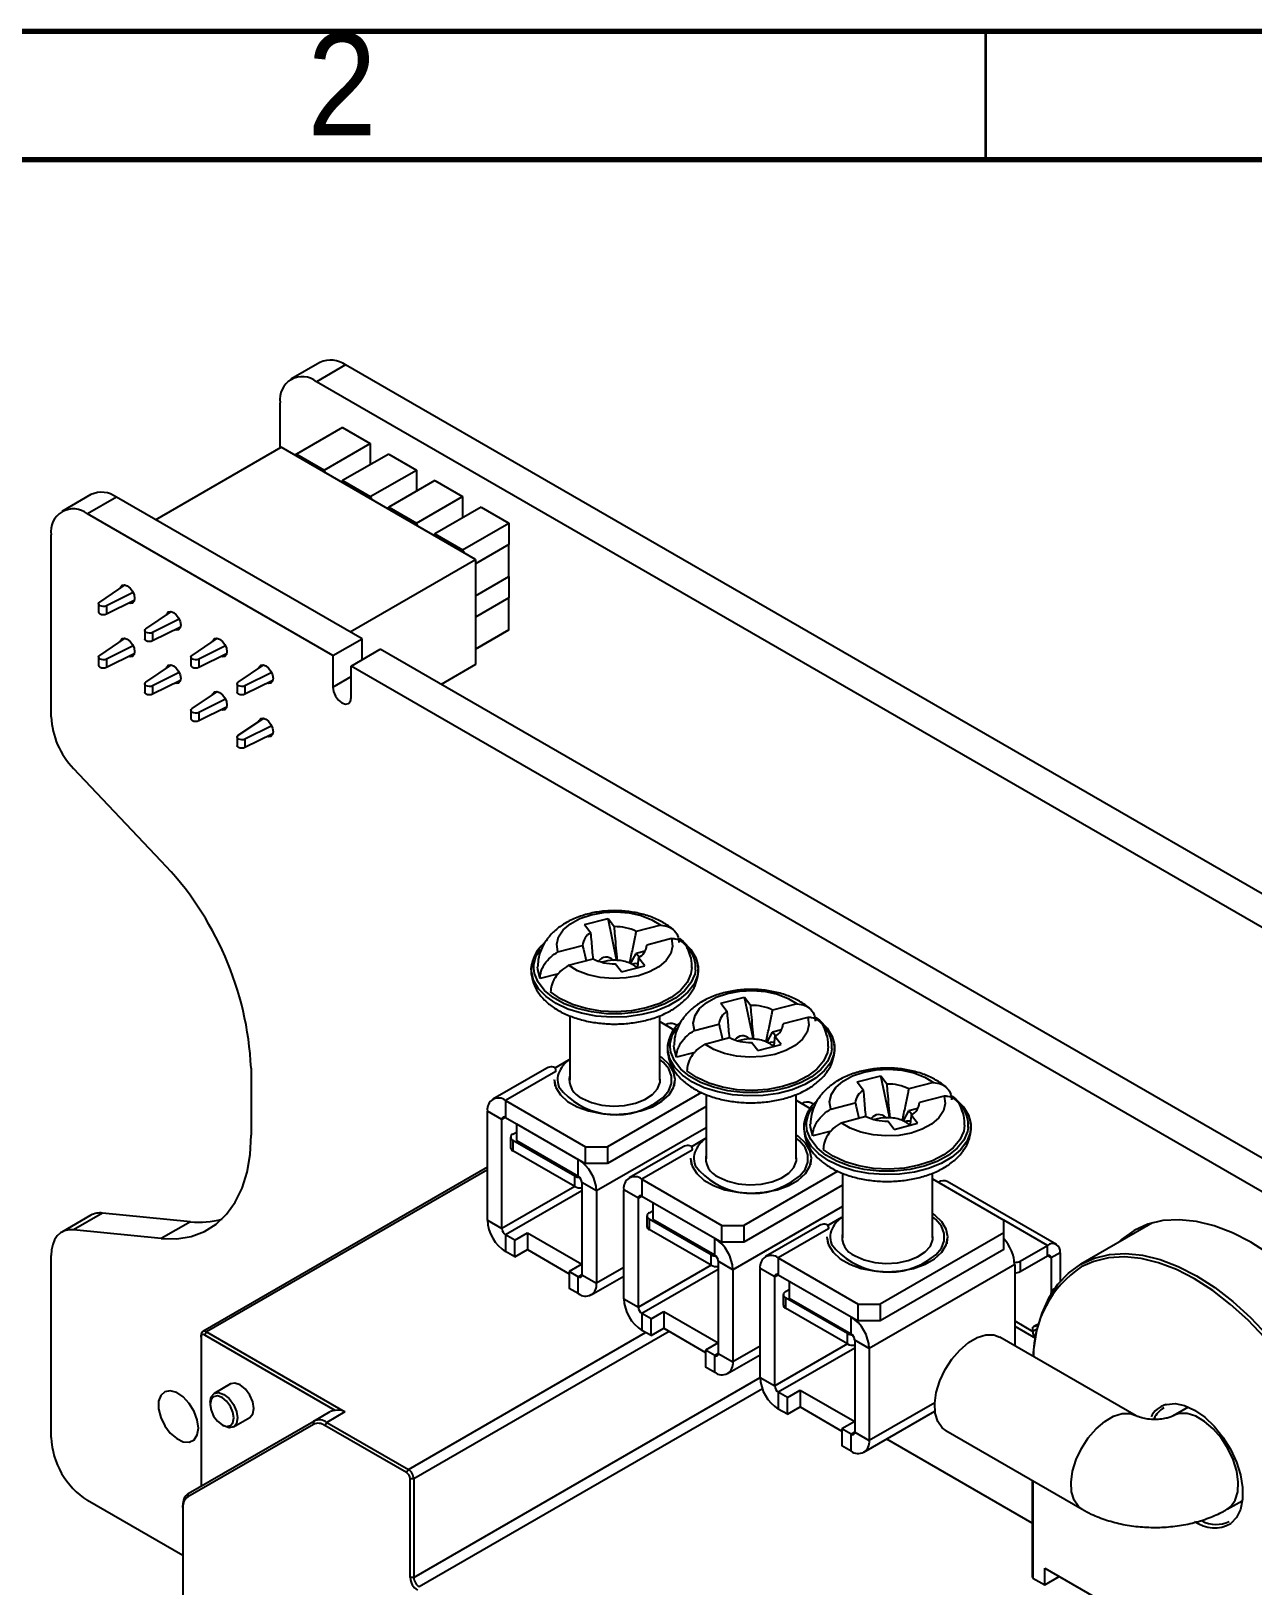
# Model space of a CAD drawing. Header units: millimetres. Extents: x 15 to 415, y 5 to 292.
# Drawn here: x 327.9 to 375.4, y 231.5 to 292 of the extents above; entities that cross this region are included whole.
import ezdxf

# ---------------------------------------------------------------- set-up
doc = ezdxf.new("R2010")
doc.units = ezdxf.units.MM
doc.linetypes.add('SLD-Solid', pattern=[0])
doc.styles.add('SLDTEXTSTYLE2', font='GOTHIC.TTF', dxfattribs={"width": 0.913})

msp = doc.modelspace()

# ---------------------------------------------------------------- linework, layer by layer
at = {"color": 7, "linetype": 'SLD-Solid', "lineweight": 70}
for p, q in [((15, 292), (415, 292)), ((20, 287), (410, 287))]:
    msp.add_line(p, q, dxfattribs=at)
at = {"color": 7, "linetype": 'SLD-Solid', "lineweight": 35}
msp.add_line((365, 287), (365, 292), dxfattribs=at)
at = {"color": 7, "linetype": 'SLD-Solid', "lineweight": 25}
for p, q in [((339.101, 279.113), (337.97, 278.459)), ((340.101, 279.013), (338.97, 278.36)), ((400.912, 243.908), (340.101, 279.013)), ((399.781, 243.255), (338.97, 278.36)), ((337.556, 275.788), (337.556, 277.544)), ((339.98, 276.585), (338.184, 275.548)), ((339.98, 276.585), (341.057, 275.963)), ((332.712, 272.992), (337.591, 275.809)), ((345.157, 271.441), (337.591, 275.809)), ((339.261, 274.926), (341.057, 275.963)), ((341.057, 275.963), (341.057, 275.134)), ((338.184, 275.548), (338.113, 275.508)), ((338.184, 275.548), (339.261, 274.926)), ((341.776, 275.548), (339.98, 274.512)), ((341.776, 275.548), (342.853, 274.926)), ((339.332, 274.804), (339.261, 274.926)), ((341.057, 273.89), (342.853, 274.926)), ((342.853, 274.926), (342.853, 274.097)), ((339.98, 274.512), (339.909, 274.471)), ((339.98, 274.512), (341.057, 273.89)), ((343.572, 274.512), (341.776, 273.475)), ((343.572, 274.512), (344.649, 273.89)), ((330.192, 273.969), (329.06, 273.316)), ((331.192, 273.87), (330.06, 273.217)), ((340.738, 268.359), (331.192, 273.87)), ((341.128, 273.767), (341.057, 273.89)), ((341.776, 273.475), (341.705, 273.434)), ((341.776, 273.475), (342.853, 272.853)), ((342.853, 272.853), (344.649, 273.89)), ((345.368, 273.475), (343.572, 272.438)), ((344.649, 273.89), (344.649, 273.06)), ((345.368, 273.475), (346.445, 272.853)), ((339.606, 267.706), (330.06, 273.217)), ((342.924, 272.73), (342.853, 272.853)), ((344.649, 271.816), (346.445, 272.853)), ((346.445, 272.853), (346.445, 272.023)), ((328.646, 265.326), (328.646, 272.4)), ((343.572, 272.438), (343.501, 272.397)), ((343.572, 272.438), (344.649, 271.816)), ((344.72, 271.693), (344.649, 271.816)), ((346.445, 272.023), (345.157, 271.279)), ((346.445, 270.779), (346.445, 272.023)), ((340.278, 268.625), (345.157, 271.441)), ((345.157, 271.441), (345.157, 267.358)), ((330.539, 269.79), (331.528, 270.453)), ((345.157, 270.035), (346.445, 270.779)), ((345.157, 270.035), (346.445, 270.779)), ((346.445, 270.779), (346.445, 270.779)), ((346.445, 270.779), (346.445, 269.949)), ((331.837, 270.155), (330.799, 269.639)), ((331.882, 269.851), (330.799, 269.313)), ((346.445, 269.949), (345.157, 269.205)), ((346.445, 268.705), (346.445, 269.949)), ((330.494, 269.72), (330.494, 269.394)), ((330.799, 269.639), (330.799, 269.313)), ((332.335, 268.753), (333.324, 269.417)), ((332.29, 268.683), (332.29, 268.357)), ((333.633, 269.118), (332.595, 268.603)), ((333.678, 268.814), (332.595, 268.276)), ((332.595, 268.603), (332.595, 268.276)), ((345.157, 267.961), (346.445, 268.705)), ((346.445, 268.705), (345.157, 267.961)), ((346.445, 268.705), (346.445, 268.705)), ((330.539, 267.716), (331.528, 268.379)), ((331.837, 268.081), (330.799, 267.565)), ((334.131, 267.716), (335.12, 268.38)), ((335.429, 268.081), (334.391, 267.566)), ((339.606, 267.706), (340.738, 268.359)), ((340.313, 267.298), (341.445, 267.951)), ((340.738, 267.543), (340.738, 268.359)), ((381.75, 244.684), (341.445, 267.951)), ((330.494, 267.646), (330.494, 267.32)), ((331.882, 267.777), (330.799, 267.239)), ((330.799, 267.565), (330.799, 267.239)), ((332.335, 266.679), (333.324, 267.343)), ((334.086, 267.646), (334.086, 267.32)), ((335.474, 267.777), (334.391, 267.239)), ((334.391, 267.566), (334.391, 267.239)), ((335.927, 266.679), (336.917, 267.343)), ((339.606, 267.706), (339.606, 266.481)), ((345.157, 267.358), (343.814, 266.583)), ((333.633, 267.044), (332.595, 266.529)), ((333.678, 266.74), (332.595, 266.202)), ((337.225, 267.045), (336.187, 266.529)), ((337.27, 266.74), (336.187, 266.202)), ((340.313, 266.073), (340.313, 267.298)), ((380.618, 244.03), (340.313, 267.298)), ((332.29, 266.609), (332.29, 266.283)), ((332.595, 266.529), (332.595, 266.202)), ((334.131, 265.642), (335.12, 266.306)), ((335.882, 266.61), (335.882, 266.283)), ((336.187, 266.529), (336.187, 266.202)), ((334.086, 265.572), (334.086, 265.246)), ((335.429, 266.007), (334.391, 265.492)), ((335.474, 265.703), (334.391, 265.165)), ((334.391, 265.492), (334.391, 265.165)), ((335.927, 264.605), (336.917, 265.269)), ((337.225, 264.971), (336.187, 264.455)), ((335.882, 264.536), (335.882, 264.209)), ((337.27, 264.666), (336.187, 264.128)), ((336.187, 264.455), (336.187, 264.128)), ((332.932, 259.71), (329.519, 263.313)), ((349.393, 257.243), (350.306, 257.48)), ((349.393, 257.243), (349.641, 256.925)), ((350.306, 257.48), (350.553, 257.161)), ((350.642, 255.885), (350.306, 257.48)), ((352.363, 257.222), (351.407, 256.974)), ((352.772, 256.695), (351.816, 256.448)), ((348.36, 256.184), (349.317, 256.432)), ((348.77, 255.658), (349.726, 255.906)), ((350.523, 255.854), (350.642, 255.885)), ((350.668, 255.852), (350.642, 255.885)), ((351.208, 255.761), (351.405, 256.116)), ((351.749, 256.205), (351.405, 256.116)), ((351.518, 255.972), (351.405, 256.116)), ((351.74, 255.637), (351.492, 255.955)), ((351.79, 256.318), (351.816, 256.448)), ((348.381, 255.332), (347.663, 255.146)), ((350.827, 255.4), (350.58, 255.718)), ((350.827, 255.4), (351.74, 255.637)), ((351.151, 255.746), (351.208, 255.761)), ((351.208, 255.761), (351.262, 255.692)), ((354.697, 254.182), (355.609, 254.418)), ((354.697, 254.182), (354.944, 253.863)), ((355.609, 254.418), (355.856, 254.1)), ((355.946, 252.823), (355.609, 254.418)), ((357.666, 254.16), (356.71, 253.913)), ((348.816, 253.7), (348.816, 251.185)), ((352.316, 251.185), (352.316, 253.692)), ((352.316, 253.469), (352.862, 253.154)), ((358.076, 253.634), (357.12, 253.386)), ((352.992, 253.316), (352.896, 253.371)), ((353.664, 253.123), (354.62, 253.371)), ((354.073, 252.596), (355.03, 252.844)), ((355.826, 252.792), (355.946, 252.823)), ((355.971, 252.79), (355.946, 252.823)), ((356.512, 252.699), (356.708, 253.055)), ((357.052, 253.144), (356.708, 253.055)), ((356.821, 252.91), (356.708, 253.055)), ((357.043, 252.575), (356.795, 252.893)), ((357.093, 253.256), (357.12, 253.386)), ((353.684, 252.271), (352.966, 252.085)), ((356.131, 252.339), (355.883, 252.657)), ((356.131, 252.339), (357.043, 252.575)), ((356.454, 252.684), (356.512, 252.699)), ((356.512, 252.699), (356.565, 252.63)), ((336.424, 251.659), (336.424, 249.049)), ((347.927, 251.662), (345.824, 250.447)), ((348.775, 251.968), (348.244, 251.661)), ((348.279, 251.526), (346.324, 250.398)), ((348.241, 251.124), (348.241, 251.017)), ((352.891, 251.017), (352.891, 251.124)), ((360, 251.12), (360.912, 251.357)), ((360, 251.12), (360.248, 250.802)), ((360.912, 251.357), (361.16, 251.038)), ((361.249, 249.762), (360.912, 251.357)), ((362.969, 251.099), (362.013, 250.851)), ((353.937, 250.71), (350.284, 248.602)), ((354.12, 250.638), (354.12, 248.124)), ((357.62, 248.124), (357.62, 250.63)), ((357.62, 250.408), (358.165, 250.093)), ((363.379, 250.572), (362.423, 250.324)), ((346.182, 249.663), (345.617, 249.989)), ((345.617, 245.743), (345.617, 249.989)), ((346.324, 250.398), (349.435, 248.602)), ((346.324, 250.398), (346.324, 249.744)), ((354.12, 250.163), (350.284, 247.948)), ((358.295, 250.255), (358.2, 250.31)), ((358.967, 250.061), (359.923, 250.309)), ((361.815, 249.638), (362.012, 249.993)), ((362.355, 250.082), (362.012, 249.993)), ((362.124, 249.849), (362.012, 249.993)), ((362.346, 249.513), (362.099, 249.832)), ((362.396, 250.195), (362.423, 250.324)), ((346.182, 245.417), (346.182, 249.663)), ((346.324, 249.744), (349.435, 247.948)), ((346.748, 249.499), (346.748, 249.491)), ((346.748, 249.491), (349.152, 248.103)), ((346.748, 249.491), (346.748, 248.838)), ((358.987, 249.209), (358.27, 249.023)), ((359.377, 249.535), (360.333, 249.783)), ((361.13, 249.731), (361.249, 249.762)), ((361.434, 249.277), (361.186, 249.595)), ((361.275, 249.728), (361.249, 249.762)), ((361.434, 249.277), (362.346, 249.513)), ((361.757, 249.623), (361.815, 249.638)), ((361.815, 249.638), (361.869, 249.569)), ((346.519, 248.969), (346.519, 248.56)), ((346.607, 249.091), (346.748, 249.173)), ((349.011, 247.458), (346.607, 248.846)), ((346.607, 248.846), (346.607, 248.438)), ((346.748, 248.838), (349.152, 247.45)), ((349.435, 248.602), (350.284, 248.602)), ((349.435, 247.948), (349.435, 248.602)), ((350.284, 248.602), (350.284, 247.948)), ((353.231, 248.6), (351.127, 247.386)), ((354.078, 248.906), (353.548, 248.6)), ((349.011, 247.05), (346.607, 248.438)), ((349.152, 247.45), (349.152, 248.103)), ((353.582, 248.465), (351.627, 247.336)), ((353.545, 248.063), (353.545, 247.955)), ((358.195, 247.955), (358.195, 248.063)), ((345.617, 247.803), (334.542, 241.41)), ((349.011, 247.05), (349.011, 247.458)), ((350.284, 247.948), (349.435, 247.948)), ((359.24, 247.649), (355.587, 245.54)), ((359.423, 247.577), (359.423, 245.062)), ((362.923, 245.062), (362.923, 247.569)), ((349.859, 246.879), (349.294, 247.205)), ((349.294, 247.205), (349.294, 243.621)), ((349.859, 246.879), (349.859, 243.294)), ((351.486, 246.601), (350.92, 246.928)), ((350.92, 242.682), (350.92, 246.928)), ((351.627, 247.336), (354.738, 245.54)), ((351.627, 247.336), (351.627, 246.683)), ((359.423, 247.101), (355.587, 244.887)), ((362.923, 247.346), (365.699, 245.744)), ((367.746, 244.799), (363.503, 247.248)), ((351.486, 242.355), (351.486, 246.601)), ((351.627, 246.683), (354.738, 244.887)), ((352.051, 246.438), (352.051, 246.43)), ((352.051, 246.43), (354.456, 245.042)), ((352.051, 246.43), (352.051, 245.777)), ((330.192, 245.932), (329.06, 245.279)), ((330.651, 246.021), (329.519, 245.368)), ((334.064, 245.683), (330.651, 246.021)), ((334.064, 245.683), (332.932, 245.03)), ((345.617, 245.743), (346.182, 245.417)), ((351.822, 245.907), (351.822, 245.499)), ((351.91, 246.03), (352.051, 246.111)), ((354.314, 244.397), (351.91, 245.785)), ((351.91, 245.785), (351.91, 245.376)), ((352.051, 245.777), (354.456, 244.389)), ((359.382, 245.845), (358.851, 245.538)), ((365.699, 245.254), (365.699, 245.744)), ((371.488, 245.64), (368.694, 244.027)), ((371.367, 245.603), (371.274, 245.516)), ((332.932, 245.03), (329.519, 245.368)), ((346.677, 244.968), (346.324, 245.172)), ((346.324, 245.172), (346.324, 244.519)), ((346.677, 244.968), (347.172, 245.253)), ((346.677, 244.314), (346.677, 244.968)), ((347.172, 245.253), (349.294, 244.029)), ((347.172, 245.253), (347.172, 244.6)), ((354.314, 243.988), (351.91, 245.376)), ((354.456, 244.389), (354.456, 245.042)), ((354.738, 244.887), (354.738, 245.54)), ((354.738, 245.54), (355.587, 245.54)), ((355.587, 245.54), (355.587, 244.887)), ((358.534, 245.538), (356.43, 244.324)), ((358.885, 245.403), (356.93, 244.275)), ((358.848, 245.001), (358.848, 244.894)), ((365.699, 245.254), (360.89, 242.478)), ((363.498, 244.894), (363.498, 245.001)), ((365.699, 244.601), (365.699, 245.254)), ((328.646, 237.289), (328.646, 244.363)), ((346.677, 244.314), (346.324, 244.519)), ((346.677, 244.314), (347.172, 244.6)), ((347.172, 244.6), (348.799, 243.661)), ((354.314, 243.988), (354.314, 244.397)), ((355.587, 244.887), (354.738, 244.887)), ((365.699, 244.601), (360.89, 241.825)), ((366.335, 244.152), (367.396, 244.764)), ((366.335, 243.744), (367.396, 244.356)), ((367.396, 244.356), (367.396, 244.764)), ((367.891, 244.478), (367.537, 244.274)), ((367.891, 244.478), (367.891, 243.356)), ((349.294, 244.029), (348.799, 243.743)), ((355.163, 243.817), (354.597, 244.144)), ((354.597, 244.144), (354.597, 240.559)), ((355.163, 243.817), (355.163, 240.232)), ((356.789, 243.54), (356.223, 243.866)), ((356.223, 239.62), (356.223, 243.866)), ((356.93, 244.275), (360.042, 242.478)), ((356.93, 244.275), (356.93, 243.621)), ((366.123, 244.021), (360.466, 240.756)), ((366.123, 244.021), (366.123, 240.861)), ((366.335, 244.152), (366.335, 243.744)), ((367.537, 244.274), (367.537, 242.997)), ((349.152, 243.539), (348.799, 243.743)), ((348.799, 243.743), (348.799, 243.09)), ((349.152, 242.886), (349.152, 243.539)), ((349.294, 243.621), (349.859, 243.294)), ((349.652, 242.836), (350.92, 243.568)), ((356.789, 239.294), (356.789, 243.54)), ((356.93, 243.621), (360.042, 241.825)), ((357.355, 243.376), (357.355, 243.368)), ((357.355, 243.368), (357.355, 242.715)), ((357.355, 243.368), (359.759, 241.98)), ((349.152, 242.886), (348.799, 243.09)), ((350.92, 242.682), (351.486, 242.355)), ((357.125, 242.846), (357.125, 242.437)), ((357.213, 242.968), (357.355, 243.05)), ((359.617, 241.335), (357.213, 242.723)), ((357.213, 242.723), (357.213, 242.315)), ((357.355, 242.715), (359.759, 241.327)), ((367.537, 242.997), (367.534, 242.859)), ((351.981, 241.906), (351.627, 242.11)), ((351.627, 242.11), (351.627, 241.457)), ((351.981, 241.906), (352.476, 242.192)), ((352.476, 242.192), (354.597, 240.967)), ((352.476, 242.192), (352.476, 241.539)), ((359.617, 240.927), (357.213, 242.315)), ((359.759, 241.327), (359.759, 241.98)), ((360.042, 241.825), (360.042, 242.478)), ((360.042, 242.478), (360.89, 242.478)), ((360.89, 242.478), (360.89, 241.825)), ((334.621, 241.273), (334.692, 241.395)), ((334.692, 241.395), (340.076, 238.287)), ((351.981, 241.253), (351.627, 241.457)), ((351.981, 241.253), (351.981, 241.906)), ((351.981, 241.253), (352.476, 241.539)), ((352.476, 241.539), (354.102, 240.6)), ((359.617, 240.927), (359.617, 241.335)), ((360.89, 241.825), (360.042, 241.825)), ((366.123, 241.621), (366.931, 241.155)), ((366.83, 241.416), (366.83, 241.58)), ((366.916, 241.624), (367.052, 241.702)), ((334.48, 241.191), (334.48, 241.273)), ((334.48, 241.191), (334.48, 235.394)), ((339.697, 238.343), (334.621, 241.273)), ((354.597, 240.967), (354.102, 240.681)), ((360.466, 240.756), (359.9, 241.082)), ((359.9, 241.082), (359.9, 237.498)), ((360.466, 240.756), (360.466, 237.171)), ((370.85, 238.132), (365.546, 241.194)), ((354.456, 240.477), (354.102, 240.681)), ((354.102, 240.681), (354.102, 240.028)), ((354.456, 239.824), (354.456, 240.477)), ((354.597, 240.559), (355.163, 240.232)), ((354.955, 239.775), (356.223, 240.507)), ((354.456, 239.824), (354.102, 240.028)), ((356.223, 239.62), (356.789, 239.294)), ((335.625, 239.371), (334.989, 239.003)), ((357.284, 238.845), (356.93, 239.049)), ((356.93, 239.049), (356.93, 238.395)), ((357.284, 238.845), (357.779, 239.13)), ((357.779, 239.13), (359.9, 237.906)), ((357.779, 239.13), (357.779, 238.477)), ((334.833, 238.66), (334.833, 238.578)), ((357.284, 238.191), (356.93, 238.395)), ((357.284, 238.191), (357.284, 238.845)), ((357.284, 238.191), (357.779, 238.477)), ((357.779, 238.477), (359.405, 237.538)), ((360.259, 236.713), (363.023, 238.309)), ((372.867, 238.468), (372.285, 238.132)), ((338.848, 237.801), (333.959, 234.978)), ((333.98, 235.105), (338.869, 237.928)), ((335.293, 237.782), (335.364, 237.741)), ((335.739, 237.704), (336.375, 238.072)), ((338.848, 237.801), (338.869, 237.928)), ((338.869, 237.928), (339.505, 238.296)), ((339.298, 237.756), (339.369, 237.879)), ((342.47, 235.925), (339.298, 237.756)), ((340.076, 238.287), (339.369, 237.879)), ((339.369, 237.879), (342.541, 236.048)), ((359.9, 237.906), (359.405, 237.62)), ((359.759, 237.416), (359.405, 237.62)), ((359.405, 237.62), (359.405, 236.967)), ((359.759, 236.763), (359.759, 237.416)), ((359.9, 237.498), (360.466, 237.171)), ((366.801, 233.962), (361.147, 237.226)), ((363.447, 237.557), (368.75, 234.495)), ((359.759, 236.763), (359.405, 236.967)), ((342.541, 236.048), (342.47, 235.925)), ((342.611, 231.843), (342.611, 235.68)), ((342.753, 235.68), (342.611, 235.68)), ((342.753, 235.68), (342.753, 231.843)), ((366.801, 235.62), (366.801, 231.863)), ((333.773, 232.697), (330.06, 234.84)), ((333.959, 234.978), (333.98, 235.105)), ((374.385, 234.495), (374.967, 234.831)), ((333.773, 234.566), (333.773, 234.647)), ((333.773, 234.566), (333.773, 218.9)), ((342.753, 231.843), (342.611, 231.843)), ((366.83, 231.822), (367.29, 231.557)), ((367.29, 232.21), (378.957, 225.475)), ((367.29, 231.557), (367.29, 232.21)), ((367.29, 231.557), (367.855, 231.884))]:
    msp.add_line(p, q, dxfattribs=at)
at = {"color": 8, "linetype": 'SLD-Solid', "lineweight": 25}
for p, q in [((339.606, 266.481), (340.313, 266.89)), ((346.324, 249.744), (346.182, 249.663)), ((354.12, 249.338), (349.859, 246.879)), ((349.159, 248.107), (349.152, 248.103)), ((345.617, 247.702), (334.692, 241.395)), ((349.011, 247.05), (346.182, 245.417)), ((349.294, 246.886), (346.324, 245.172)), ((351.627, 246.683), (351.486, 246.601)), ((359.423, 246.277), (355.163, 243.817)), ((367.396, 244.764), (365.699, 245.744)), ((354.463, 245.046), (354.456, 245.042)), ((367.537, 244.274), (367.396, 244.356)), ((350.92, 243.906), (349.859, 243.294)), ((354.315, 243.988), (351.486, 242.355)), ((354.597, 243.825), (351.627, 242.11)), ((349.294, 243.621), (349.152, 243.539)), ((356.93, 243.621), (356.789, 243.54)), ((367.674, 243.076), (367.537, 242.997)), ((359.766, 241.984), (359.759, 241.98)), ((342.541, 236.048), (351.769, 241.375)), ((352.688, 241.416), (342.753, 235.68)), ((366.123, 241.824), (366.83, 241.416)), ((367.005, 241.517), (366.83, 241.416)), ((356.223, 240.845), (355.163, 240.232)), ((359.618, 240.927), (356.789, 239.294)), ((359.9, 240.763), (356.93, 239.049)), ((354.597, 240.559), (354.456, 240.477)), ((342.753, 231.843), (356.223, 239.619)), ((356.31, 239.179), (342.965, 231.475)), ((363.015, 238.643), (360.466, 237.171)), ((359.9, 237.498), (359.759, 237.416)), ((366.83, 235.603), (366.83, 231.822))]:
    msp.add_line(p, q, dxfattribs=at)
at = {"color": 7, "linetype": 'SLD-Solid', "lineweight": 25, "flags": 128}
for points in [[(331.332, 270.322), (331.348, 270.37), (331.409, 270.44), (331.501, 270.458), (331.609, 270.42), (331.717, 270.333), (331.809, 270.209), (331.87, 270.068), (331.892, 269.931), (331.87, 269.818), (331.809, 269.747), (331.717, 269.73), (331.663, 269.742)], [(330.799, 269.639), (330.74, 269.62), (330.672, 269.614), (330.605, 269.623), (330.548, 269.645), (330.51, 269.678), (330.494, 269.716), (330.505, 269.755), (330.539, 269.79)], [(330.799, 269.313), (330.74, 269.293), (330.672, 269.287), (330.605, 269.296), (330.548, 269.318), (330.51, 269.351), (330.494, 269.39), (330.494, 269.394)], [(333.128, 269.285), (333.144, 269.333), (333.205, 269.403), (333.297, 269.421), (333.405, 269.384), (333.513, 269.296), (333.605, 269.173), (333.666, 269.031), (333.688, 268.894), (333.666, 268.781), (333.605, 268.711), (333.513, 268.693), (333.459, 268.705)], [(332.595, 268.603), (332.536, 268.583), (332.468, 268.577), (332.401, 268.586), (332.344, 268.608), (332.306, 268.641), (332.29, 268.679), (332.301, 268.718), (332.335, 268.753)], [(331.332, 268.248), (331.348, 268.296), (331.409, 268.366), (331.501, 268.384), (331.609, 268.346), (331.717, 268.259), (331.809, 268.135), (331.87, 267.994), (331.892, 267.857), (331.87, 267.744), (331.809, 267.673), (331.717, 267.656), (331.663, 267.668)], [(332.595, 268.276), (332.536, 268.256), (332.468, 268.25), (332.401, 268.259), (332.344, 268.281), (332.306, 268.314), (332.29, 268.353), (332.29, 268.357)], [(334.924, 268.248), (334.94, 268.296), (335.001, 268.367), (335.093, 268.384), (335.201, 268.347), (335.309, 268.259), (335.401, 268.136), (335.462, 267.994), (335.484, 267.857), (335.462, 267.744), (335.401, 267.674), (335.309, 267.656), (335.255, 267.668)], [(330.799, 267.565), (330.74, 267.546), (330.672, 267.54), (330.605, 267.549), (330.548, 267.571), (330.51, 267.604), (330.494, 267.642), (330.505, 267.681), (330.539, 267.716)], [(333.128, 267.211), (333.144, 267.259), (333.205, 267.329), (333.297, 267.347), (333.405, 267.31), (333.513, 267.222), (333.605, 267.099), (333.666, 266.957), (333.688, 266.82), (333.666, 266.707), (333.605, 266.637), (333.513, 266.619), (333.459, 266.631)], [(334.391, 267.566), (334.332, 267.546), (334.264, 267.54), (334.197, 267.549), (334.14, 267.571), (334.102, 267.604), (334.086, 267.642), (334.097, 267.682), (334.131, 267.716)], [(336.72, 267.211), (336.736, 267.259), (336.797, 267.33), (336.889, 267.348), (336.997, 267.31), (337.105, 267.223), (337.197, 267.099), (337.258, 266.957), (337.28, 266.82), (337.258, 266.708), (337.197, 266.637), (337.105, 266.619), (337.051, 266.632)], [(330.799, 267.239), (330.74, 267.219), (330.672, 267.213), (330.605, 267.222), (330.548, 267.244), (330.51, 267.277), (330.494, 267.316), (330.494, 267.32)], [(334.391, 267.239), (334.332, 267.219), (334.264, 267.213), (334.197, 267.222), (334.14, 267.245), (334.102, 267.277), (334.086, 267.316), (334.086, 267.32)], [(332.595, 266.529), (332.536, 266.509), (332.468, 266.503), (332.401, 266.512), (332.344, 266.534), (332.306, 266.567), (332.29, 266.605), (332.301, 266.644), (332.335, 266.679)], [(332.595, 266.202), (332.536, 266.182), (332.468, 266.176), (332.401, 266.185), (332.344, 266.207), (332.306, 266.24), (332.29, 266.279), (332.29, 266.283)], [(334.924, 266.174), (334.94, 266.222), (335.001, 266.293), (335.093, 266.31), (335.201, 266.273), (335.309, 266.185), (335.401, 266.062), (335.462, 265.92), (335.484, 265.783), (335.462, 265.67), (335.401, 265.6), (335.309, 265.582), (335.255, 265.594)], [(336.187, 266.202), (336.128, 266.183), (336.06, 266.177), (335.993, 266.185), (335.936, 266.208), (335.898, 266.24), (335.883, 266.279), (335.882, 266.283)], [(336.187, 266.529), (336.128, 266.509), (336.06, 266.503), (335.993, 266.512), (335.936, 266.534), (335.898, 266.567), (335.883, 266.606), (335.893, 266.645), (335.927, 266.679)], [(339.606, 266.481), (339.633, 266.31), (339.71, 266.133), (339.825, 265.978), (339.96, 265.869), (340.095, 265.822), (340.21, 265.844), (340.286, 265.933), (340.313, 266.073)], [(334.391, 265.492), (334.332, 265.472), (334.264, 265.466), (334.197, 265.475), (334.14, 265.497), (334.102, 265.53), (334.086, 265.568), (334.097, 265.608), (334.131, 265.642)], [(334.391, 265.165), (334.332, 265.145), (334.264, 265.139), (334.197, 265.148), (334.14, 265.171), (334.102, 265.203), (334.086, 265.242), (334.086, 265.246)], [(336.72, 265.137), (336.736, 265.185), (336.797, 265.256), (336.889, 265.274), (336.997, 265.236), (337.105, 265.149), (337.197, 265.025), (337.258, 264.883), (337.28, 264.746), (337.258, 264.634), (337.197, 264.563), (337.105, 264.545), (337.051, 264.558)], [(336.187, 264.455), (336.128, 264.435), (336.06, 264.429), (335.993, 264.438), (335.936, 264.46), (335.898, 264.493), (335.883, 264.532), (335.893, 264.571), (335.927, 264.605)], [(336.187, 264.128), (336.128, 264.109), (336.06, 264.103), (335.993, 264.111), (335.936, 264.134), (335.898, 264.166), (335.883, 264.205), (335.882, 264.209)], [(348.36, 256.184), (348.317, 256.474), (348.387, 256.762), (348.566, 257.034), (348.845, 257.276), (349.211, 257.477), (349.645, 257.625), (350.125, 257.713), (350.627, 257.738), (351.126, 257.698), (351.597, 257.595), (352.016, 257.433), (352.363, 257.222)], [(352.772, 256.695), (352.816, 256.406), (352.746, 256.117), (352.567, 255.845), (352.288, 255.603), (351.922, 255.403), (351.488, 255.255), (351.008, 255.166), (350.506, 255.141), (350.007, 255.182), (349.536, 255.285), (349.117, 255.447), (348.77, 255.658)], [(353.061, 256.69), (353.141, 256.627), (353.437, 256.327)], [(353.082, 256.696), (353.233, 256.58), (353.528, 256.279)], [(347.468, 255.9), (347.513, 256.022), (347.669, 256.291)], [(353.528, 256.279), (353.722, 255.952), (353.801, 255.671)], [(353.707, 255.469), (353.678, 255.313), (353.534, 254.978), (353.282, 254.664), (352.932, 254.384), (352.496, 254.147), (351.991, 253.963), (351.434, 253.836), (350.846, 253.773), (350.248, 253.775), (349.661, 253.843), (349.107, 253.973), (348.606, 254.162), (348.175, 254.402), (347.831, 254.684), (347.586, 254.999), (347.449, 255.335), (347.421, 255.537)], [(347.663, 255.146), (347.571, 255.489), (347.567, 255.597)], [(353.566, 255.568), (353.534, 255.33), (353.388, 254.994), (353.128, 254.681), (352.766, 254.405), (352.316, 254.176), (351.796, 254.003), (351.226, 253.893), (350.63, 253.851), (350.031, 253.878), (349.454, 253.974), (348.922, 254.134), (348.455, 254.352), (348.073, 254.62)], [(353.664, 253.123), (353.621, 253.413), (353.69, 253.701), (353.869, 253.973), (354.149, 254.215), (354.514, 254.415), (354.948, 254.563), (355.428, 254.652), (355.93, 254.677), (356.429, 254.636), (356.9, 254.533), (357.319, 254.372), (357.666, 254.16)], [(358.076, 253.634), (358.119, 253.344), (358.049, 253.056), (357.87, 252.784), (357.591, 252.542), (357.225, 252.342), (356.792, 252.193), (356.312, 252.105), (355.809, 252.08), (355.31, 252.12), (354.839, 252.224), (354.42, 252.385), (354.073, 252.596)], [(358.365, 253.628), (358.445, 253.565), (358.74, 253.265)], [(358.385, 253.634), (358.536, 253.518), (358.831, 253.217)], [(352.771, 252.838), (352.816, 252.96), (352.972, 253.23)], [(358.831, 253.217), (359.025, 252.89), (359.104, 252.61)], [(359.01, 252.407), (358.982, 252.251), (358.837, 251.916), (358.585, 251.603), (358.235, 251.323), (357.799, 251.086), (357.294, 250.901), (356.737, 250.775), (356.149, 250.712), (355.551, 250.714), (354.964, 250.781), (354.41, 250.912), (353.909, 251.1), (353.479, 251.34), (353.135, 251.623), (352.89, 251.938), (352.752, 252.274), (352.724, 252.476)], [(352.966, 252.085), (352.874, 252.427), (352.87, 252.536)], [(358.87, 252.506), (358.838, 252.269), (358.691, 251.932), (358.432, 251.62), (358.069, 251.343), (357.619, 251.114), (357.099, 250.941), (356.529, 250.831), (355.933, 250.789), (355.335, 250.817), (354.758, 250.913), (354.225, 251.073), (353.758, 251.291), (353.376, 251.558)], [(348.216, 251.214), (348.216, 251.21), (348.277, 250.908), (348.452, 250.622), (348.733, 250.366), (349.105, 250.152), (349.55, 249.991), (350.047, 249.891), (350.569, 249.857), (351.091, 249.892), (351.587, 249.992), (352.032, 250.153), (352.404, 250.368), (352.683, 250.625), (352.857, 250.911), (352.916, 251.213), (352.858, 251.514), (352.685, 251.801), (352.407, 252.058), (352.316, 252.119)], [(352.61, 251.713), (352.45, 251.889), (352.316, 251.999)], [(358.967, 250.061), (358.924, 250.351), (358.993, 250.639), (359.172, 250.911), (359.452, 251.153), (359.818, 251.354), (360.251, 251.502), (360.731, 251.59), (361.233, 251.615), (361.732, 251.575), (362.203, 251.472), (362.623, 251.31), (362.969, 251.099)], [(348.261, 250.952), (348.256, 250.974), (348.241, 251.124)], [(349.311, 250.481), (349.663, 250.324), (350.071, 250.222), (350.511, 250.182), (350.954, 250.206), (351.372, 250.293), (351.74, 250.437), (352.035, 250.63), (352.237, 250.859), (352.334, 251.109), (352.32, 251.366), (352.316, 251.377)], [(352.891, 251.124), (352.877, 250.974), (352.872, 250.952)], [(363.379, 250.572), (363.422, 250.282), (363.353, 249.994), (363.174, 249.722), (362.894, 249.48), (362.529, 249.28), (362.095, 249.132), (361.615, 249.043), (361.113, 249.018), (360.614, 249.059), (360.143, 249.162), (359.723, 249.323), (359.377, 249.535)], [(363.668, 250.567), (363.748, 250.504), (364.044, 250.204)], [(363.688, 250.573), (363.839, 250.457), (364.134, 250.156)], [(358.075, 249.777), (358.12, 249.899), (358.276, 250.168)], [(364.134, 250.156), (364.328, 249.829), (364.407, 249.548)], [(364.314, 249.346), (364.285, 249.19), (364.14, 248.855), (363.888, 248.541), (363.538, 248.261), (363.103, 248.024), (362.597, 247.84), (362.041, 247.713), (361.452, 247.65), (360.854, 247.652), (360.268, 247.72), (359.714, 247.85), (359.212, 248.039), (358.782, 248.278), (358.438, 248.561), (358.193, 248.876), (358.055, 249.212), (358.027, 249.414)], [(358.27, 249.023), (358.177, 249.366), (358.173, 249.474)], [(364.173, 249.445), (364.141, 249.207), (363.994, 248.871), (363.735, 248.558), (363.373, 248.282), (362.922, 248.053), (362.402, 247.88), (361.833, 247.77), (361.237, 247.728), (360.638, 247.755), (360.061, 247.851), (359.528, 248.011), (359.062, 248.229), (358.679, 248.497)], [(332.932, 245.03), (333.532, 245.02), (334.092, 245.111), (334.607, 245.302), (335.069, 245.589), (335.471, 245.971), (335.808, 246.44), (336.075, 246.99), (336.268, 247.615), (336.385, 248.304), (336.424, 249.049)], [(353.52, 248.152), (353.52, 248.148), (353.58, 247.847), (353.755, 247.561), (354.036, 247.304), (354.408, 247.09), (354.854, 246.929), (355.35, 246.829), (355.872, 246.796), (356.394, 246.83), (356.89, 246.93), (357.335, 247.092), (357.707, 247.306), (357.987, 247.563), (358.16, 247.85), (358.22, 248.151), (358.162, 248.452), (357.989, 248.739), (357.71, 248.996), (357.62, 249.058)], [(357.914, 248.652), (357.754, 248.828), (357.62, 248.938)], [(353.564, 247.891), (353.559, 247.912), (353.545, 248.063)], [(354.615, 247.42), (354.966, 247.262), (355.375, 247.16), (355.814, 247.12), (356.257, 247.144), (356.676, 247.231), (357.044, 247.376), (357.338, 247.568), (357.54, 247.797), (357.637, 248.048), (357.623, 248.305), (357.62, 248.316)], [(358.195, 248.063), (358.18, 247.912), (358.176, 247.891)], [(358.823, 245.091), (358.823, 245.086), (358.884, 244.785), (359.058, 244.499), (359.339, 244.243), (359.712, 244.029), (360.157, 243.868), (360.653, 243.768), (361.176, 243.734), (361.698, 243.769), (362.194, 243.869), (362.639, 244.03), (363.01, 244.245), (363.29, 244.502), (363.464, 244.788), (363.523, 245.089), (363.465, 245.391), (363.292, 245.677), (363.013, 245.935), (362.923, 245.996)], [(363.217, 245.59), (363.057, 245.766), (362.923, 245.876)], [(381.75, 233.742), (381.709, 234.597), (381.589, 235.489), (381.389, 236.405), (381.113, 237.334), (380.764, 238.265), (380.346, 239.185), (379.865, 240.084), (379.327, 240.95), (378.739, 241.772), (378.107, 242.54), (377.44, 243.243), (376.747, 243.874), (376.036, 244.425), (375.315, 244.887), (374.595, 245.256), (373.883, 245.528), (373.19, 245.697), (372.523, 245.763), (371.892, 245.725), (371.303, 245.582), (370.765, 245.338), (370.284, 244.994), (370.143, 244.863)], [(329.519, 245.368), (329.333, 245.367), (329.163, 245.327), (329.012, 245.249), (328.884, 245.133), (328.782, 244.983), (328.707, 244.802), (328.661, 244.594), (328.646, 244.363)], [(358.867, 244.829), (358.863, 244.851), (358.848, 245.001)], [(359.918, 244.358), (360.269, 244.201), (360.678, 244.099), (361.117, 244.059), (361.56, 244.083), (361.979, 244.17), (362.347, 244.314), (362.641, 244.507), (362.843, 244.736), (362.94, 244.986), (362.926, 245.243), (362.923, 245.254)], [(363.498, 245.001), (363.483, 244.851), (363.479, 244.829)], [(366.848, 240.443), (366.87, 240.706), (366.989, 241.449), (367.187, 242.127), (367.46, 242.731), (367.805, 243.253), (368.218, 243.686), (368.694, 244.026), (369.226, 244.268), (369.808, 244.409), (370.433, 244.447), (371.092, 244.382), (371.778, 244.214), (372.481, 243.946), (373.194, 243.581), (373.906, 243.123), (374.61, 242.579), (375.296, 241.955), (375.955, 241.259), (376.58, 240.5), (377.162, 239.687), (377.694, 238.831), (378.169, 237.942), (378.582, 237.031), (378.928, 236.111), (379.201, 235.192), (379.398, 234.286), (379.518, 233.404), (379.558, 232.558)], [(379.416, 232.558), (379.377, 233.395), (379.259, 234.267), (379.063, 235.162), (378.793, 236.071), (378.452, 236.982), (378.043, 237.882), (377.573, 238.761), (377.047, 239.608), (376.471, 240.412), (375.854, 241.163), (375.202, 241.851), (374.524, 242.468), (373.828, 243.006), (373.123, 243.459), (372.419, 243.82), (371.723, 244.085), (371.045, 244.251), (370.393, 244.315), (369.775, 244.278), (369.199, 244.138), (368.714, 243.922)], [(367.058, 241.723), (366.988, 241.67), (366.83, 241.58)], [(363.447, 237.557), (363.305, 237.664), (363.133, 237.909), (363.034, 238.233), (363.014, 238.619), (363.074, 239.046), (363.21, 239.49), (363.416, 239.929), (363.68, 240.337), (363.989, 240.693), (364.324, 240.979), (364.669, 241.178), (365.004, 241.28), (365.312, 241.279), (365.546, 241.194)], [(334.374, 237.657), (334.332, 237.973), (334.21, 238.303), (334.021, 238.612), (333.787, 238.867), (333.532, 239.038), (333.283, 239.109), (333.069, 239.071), (332.912, 238.928), (332.829, 238.697), (332.829, 238.401), (332.912, 238.073), (333.069, 237.749), (333.283, 237.464), (333.532, 237.248), (333.787, 237.125), (334.021, 237.109), (334.21, 237.2), (334.332, 237.39), (334.374, 237.657)], [(334.833, 238.66), (334.874, 238.871), (334.989, 239.003), (335.161, 239.037), (335.364, 238.966), (335.567, 238.802), (335.739, 238.57), (335.854, 238.305), (335.894, 238.048), (335.854, 237.837), (335.739, 237.704), (335.567, 237.671), (335.364, 237.741), (335.364, 237.741)], [(336, 239.334), (335.797, 239.404), (335.625, 239.371)], [(336.375, 238.072), (336.375, 238.072), (336.49, 238.204), (336.53, 238.415), (336.49, 238.673), (336.375, 238.938), (336.203, 239.17), (336, 239.334)], [(335.293, 237.782), (335.469, 237.721), (335.618, 237.75), (335.718, 237.865), (335.753, 238.048), (335.718, 238.271), (335.618, 238.501), (335.469, 238.702), (335.293, 238.844), (335.117, 238.905), (334.968, 238.876), (334.868, 238.761), (334.833, 238.578), (334.868, 238.355), (334.968, 238.125), (335.117, 237.924), (335.293, 237.782)], [(371.998, 238.571), (372.022, 238.578), (372.361, 238.608), (372.734, 238.533), (373.123, 238.355), (373.513, 238.083), (373.885, 237.728), (374.225, 237.306), (374.516, 236.835), (374.746, 236.336), (374.905, 235.831), (374.987, 235.342), (374.987, 234.889), (374.905, 234.494), (374.746, 234.173), (374.529, 233.949)]]:
    msp.add_lwpolyline(points, dxfattribs=at)
at = {"color": 8, "linetype": 'SLD-Solid', "lineweight": 25, "flags": 128}
for points in [[(347.421, 255.537), (347.424, 255.68), (347.468, 255.9)], [(353.801, 255.671), (353.808, 255.609), (353.784, 255.264), (353.651, 254.927), (353.412, 254.61), (353.077, 254.323), (352.656, 254.077), (352.164, 253.88), (351.617, 253.738), (351.035, 253.657), (350.437, 253.639), (349.843, 253.684), (349.274, 253.792), (348.749, 253.958), (348.286, 254.178), (347.9, 254.442), (347.605, 254.743), (347.411, 255.071), (347.325, 255.413), (347.338, 255.704)], [(352.724, 252.476), (352.727, 252.619), (352.771, 252.838)], [(359.104, 252.61), (359.111, 252.548), (359.087, 252.202), (358.954, 251.865), (358.716, 251.548), (358.38, 251.262), (357.959, 251.015), (357.467, 250.818), (356.921, 250.677), (356.339, 250.595), (355.74, 250.577), (355.147, 250.623), (354.577, 250.731), (354.052, 250.897), (353.589, 251.116), (353.203, 251.381), (352.909, 251.682), (352.715, 252.009), (352.628, 252.351), (352.641, 252.643)], [(352.14, 250.298), (352.45, 250.522), (352.667, 250.782), (352.777, 251.062), (352.777, 251.35), (352.667, 251.63), (352.61, 251.713)], [(364.407, 249.548), (364.415, 249.486), (364.391, 249.141), (364.257, 248.804), (364.019, 248.486), (363.683, 248.2), (363.263, 247.954), (362.77, 247.757), (362.224, 247.615), (361.642, 247.534), (361.044, 247.516), (360.45, 247.561), (359.881, 247.669), (359.356, 247.835), (358.892, 248.055), (358.507, 248.319), (358.212, 248.62), (358.018, 248.947), (357.931, 249.29), (357.944, 249.581)], [(358.027, 249.414), (358.031, 249.557), (358.075, 249.777)], [(357.443, 247.236), (357.754, 247.461), (357.97, 247.72), (358.081, 248), (358.081, 248.288), (357.97, 248.569), (357.914, 248.652)], [(362.746, 244.175), (363.057, 244.399), (363.273, 244.659), (363.384, 244.939), (363.384, 245.227), (363.273, 245.507), (363.217, 245.59)], [(368.748, 234.496), (368.609, 234.602), (368.436, 234.847), (368.337, 235.172), (368.317, 235.558), (368.377, 235.984), (368.514, 236.429), (368.72, 236.867), (368.984, 237.275), (369.292, 237.632), (369.627, 237.917), (369.972, 238.116), (370.308, 238.218), (370.616, 238.217), (370.831, 238.143)], [(374.387, 234.496), (374.526, 234.602), (374.699, 234.847), (374.798, 235.172), (374.818, 235.558), (374.758, 235.984), (374.621, 236.429), (374.415, 236.867), (374.151, 237.275), (373.843, 237.632), (373.508, 237.917), (373.163, 238.116), (372.827, 238.218), (372.519, 238.217), (372.304, 238.143)]]:
    msp.add_lwpolyline(points, dxfattribs=at)
at = {"color": 7, "linetype": 'SLD-Solid', "lineweight": 25}
for centre, radius, start, end in [((339.515, 278.196), 1.006, 54.38236, 114.30722), ((338.418, 277.684), 0.873, 50.79667, 189.21399), ((330.606, 273.052), 1.006, 54.38236, 114.30722), ((329.508, 272.54), 0.873, 50.79667, 189.21399), ((331.76, 265.481), 3.118, 182.84946, 224.04749), ((324.016, 251.06), 12.422, 2.76389, 44.13301), ((350.595, 255.313), 1.849, 63.95187, 91.29261), ((348.755, 255.401), 1.449, 131.44302, 167.92136), ((349.916, 256.391), 0.601, 117.24138, 176.02752), ((350.538, 257.566), 1.849, 243.95186, 271.29257), ((350.551, 254.291), 1.564, 91.0443, 107.9768), ((350.566, 254.127), 1.727, 86.6225, 91.44327), ((350.593, 254.356), 1.497, 68.13003, 87.1144), ((351.217, 256.489), 0.601, 297.24134, 356.02756), ((350.742, 254.759), 1.068, 60.86916, 67.51329), ((350.907, 255.035), 0.746, 44.52083, 61.58654), ((355.898, 252.252), 1.849, 63.95189, 91.29258), ((355.219, 253.329), 0.601, 117.24122, 176.0277), ((352.751, 253.05), 0.352, 65.69278, 125.61768), ((354.058, 252.339), 1.449, 131.44295, 167.92138), ((355.841, 254.505), 1.849, 243.95187, 271.29256), ((356.52, 253.428), 0.601, 297.24128, 356.02763), ((355.855, 251.229), 1.564, 91.04418, 107.97703), ((355.87, 251.066), 1.727, 86.62275, 91.4429), ((355.896, 251.294), 1.497, 68.13003, 87.1144), ((356.046, 251.698), 1.068, 60.86918, 67.51326), ((356.21, 251.974), 0.746, 44.521, 61.58639), ((348.108, 251.34), 0.369, 85.16795, 119.33567), ((349.541, 250.962), 1.265, 124.94024, 149.13289), ((348.101, 251.578), 0.185, 338.72825, 343.61551), ((349.607, 251.229), 0.805, 169.41582, 248.4138), ((361.201, 249.19), 1.849, 63.95188, 91.29259), ((346.048, 250.059), 0.437, 50.79678, 189.21397), ((350.612, 252.652), 2.807, 217.72828, 302.99167), ((360.523, 250.268), 0.601, 117.24128, 176.02762), ((358.055, 249.989), 0.352, 65.69278, 125.61768), ((359.362, 249.278), 1.449, 131.4429, 167.92144), ((361.823, 250.366), 0.601, 297.24144, 356.02745), ((346.269, 249.677), 0.0873, 50.79706, 189.21323), ((361.145, 251.443), 1.849, 243.95185, 271.29259), ((361.158, 248.168), 1.563, 91.04325, 107.97797), ((361.173, 248.004), 1.727, 86.62258, 91.44304), ((361.199, 248.233), 1.497, 68.13, 87.11443), ((361.349, 248.636), 1.068, 60.86917, 67.5133), ((361.513, 248.912), 0.746, 44.52084, 61.58657), ((346.653, 248.969), 0.131, 110.78321, 249.21648), ((353.411, 248.279), 0.369, 85.1674, 119.33621), ((354.844, 247.9), 1.265, 124.94017, 149.13289), ((346.669, 248.575), 0.151, 185.69452, 245.62533), ((348.324, 246.809), 1.537, 2.6055, 57.3945), ((353.404, 248.517), 0.186, 338.73172, 343.61474), ((354.911, 248.168), 0.805, 169.41584, 248.41378), ((349.212, 247.835), 0.428, 241.87857, 269.01636), ((348.987, 247.191), 0.307, 2.60547, 57.39461), ((351.351, 246.998), 0.437, 50.7968, 189.21397), ((355.915, 249.59), 2.807, 217.72828, 302.99167), ((349.222, 247.459), 0.46, 242.6655, 278.92064), ((363.358, 246.927), 0.352, 65.69278, 125.61768), ((351.572, 246.615), 0.0873, 50.7971, 189.21353), ((330.557, 245.277), 0.75, 82.85126, 119.1323), ((334.425, 248.855), 3.192, 263.49121, 285.76165), ((347.152, 245.813), 1.537, 182.60549, 237.39451), ((351.956, 245.907), 0.131, 110.78343, 249.21645), ((358.715, 245.217), 0.369, 85.16759, 119.33603), ((360.148, 244.839), 1.265, 124.94011, 149.13294), ((346.489, 245.431), 0.307, 182.60563, 237.39437), ((351.972, 245.514), 0.151, 185.69434, 245.62551), ((353.627, 243.747), 1.537, 2.60548, 57.39451), ((358.707, 245.455), 0.186, 338.73291, 343.61355), ((360.214, 245.106), 0.805, 169.41585, 248.41378), ((364.577, 243.948), 1.547, 2.69806, 43.55934), ((354.516, 244.774), 0.428, 241.87857, 269.01635), ((354.29, 244.13), 0.307, 2.60538, 57.39466), ((356.654, 243.936), 0.437, 50.79682, 189.21394), ((361.218, 246.529), 2.807, 217.72828, 302.99167), ((367.589, 244.527), 0.306, 350.7859, 129.20325), ((367.451, 244.288), 0.0873, 350.78594, 129.20299), ((354.526, 244.398), 0.46, 242.66549, 278.92064), ((366.13, 244.54), 0.439, 268.64201, 297.8593), ((349.207, 243.607), 0.0873, 230.7971, 9.21388), ((349.428, 243.224), 0.437, 230.79675, 9.214), ((356.875, 243.554), 0.0873, 50.79717, 189.21335), ((366.131, 244.126), 0.433, 268.85584, 298.04043), ((352.455, 242.752), 1.537, 182.60548, 237.39451), ((357.26, 242.846), 0.131, 110.78334, 249.2165), ((351.793, 242.369), 0.307, 182.6055, 237.39438), ((357.276, 242.452), 0.151, 185.69437, 245.62548), ((358.931, 240.686), 1.537, 2.60549, 57.39451), ((334.609, 241.294), 0.131, 50.79691, 189.214), ((359.819, 241.712), 0.428, 241.87866, 269.01627), ((367.142, 241.389), 0.313, 174.96267, 227.86926), ((334.566, 241.205), 0.0873, 50.79716, 189.21382), ((359.829, 241.336), 0.46, 242.66513, 278.92107), ((359.593, 241.068), 0.307, 2.60551, 57.39464), ((354.511, 240.545), 0.0873, 230.79704, 9.21406), ((354.732, 240.163), 0.437, 230.79674, 9.21404), ((357.759, 239.69), 1.537, 182.6055, 237.3945), ((357.096, 239.308), 0.307, 182.60559, 237.39433), ((339.685, 237.977), 0.366, 88.07448, 119.34951), ((372.403, 237.628), 0.946, 120.75147, 155.14399), ((339.035, 237.388), 0.453, 54.38189, 114.31381), ((339.076, 237.47), 0.503, 54.38183, 114.31385), ((331.717, 237.429), 3.074, 182.60549, 237.39454), ((359.814, 237.484), 0.0873, 230.797, 9.21376), ((360.035, 237.101), 0.437, 230.79672, 9.21403), ((342.304, 235.666), 0.307, 2.60549, 57.39451), ((342.292, 235.659), 0.461, 2.60545, 57.39455), ((334.273, 234.697), 0.503, 125.69802, 185.62035), ((334.223, 234.61), 0.453, 125.69773, 185.62041), ((373.956, 235.096), 1.188, 242.6293, 295.56739), ((343.226, 231.871), 0.615, 182.60547, 237.39451), ((343.213, 231.864), 0.461, 182.60546, 237.39453), ((366.851, 231.868), 0.0503, 185.695, 245.625)]:
    msp.add_arc(centre, radius, start, end, dxfattribs=at)
at = {"color": 8, "linetype": 'SLD-Solid', "lineweight": 25}
for centre, radius, start, end in [((352.545, 255.574), 1.167, 354.80297, 40.13965), ((357.848, 252.513), 1.167, 354.80298, 40.13962), ((349.117, 251.208), 0.775, 148.64971, 200.66421), ((363.152, 249.451), 1.167, 354.80297, 40.13965), ((354.42, 248.146), 0.775, 148.64982, 200.66411), ((359.724, 245.085), 0.775, 148.64979, 200.66414), ((371.011, 240.457), 4.157, 123.54068, 180.24184), ((372.276, 237.661), 0.951, 107.01496, 153.39246), ((373.884, 235.032), 1.26, 232.85511, 300.77713)]:
    msp.add_arc(centre, radius, start, end, dxfattribs=at)
at = {"color": 7, "linetype": 'SLD-Solid', "lineweight": 25}
for centre, major_axis, ratio, start_param, end_param in [((350.468, 254.433), (-0.305, 1.536), 0.451659, 5.79546, 6.64913), ((350.786, 254.363), (0.668, 1.346), 0.30373, 6.25322, 6.651442), ((355.771, 251.371), (-0.305, 1.536), 0.451659, 5.79546, 6.64913), ((356.09, 251.301), (0.668, 1.346), 0.30373, 6.25322, 6.651442), ((361.074, 248.31), (-0.305, 1.536), 0.451659, 5.79546, 6.64913), ((361.393, 248.24), (0.668, 1.346), 0.30373, 6.25322, 6.651442), ((339.369, 237.062), (0.707, 1.225), 0.577335, 0.000041, 0.451067)]:
    msp.add_ellipse(centre, major_axis=major_axis, ratio=ratio, start_param=start_param, end_param=end_param, dxfattribs=at)
for points, knots in [([(352.895, 257.001), (352.817, 257.066), (352.619, 257.23), (352.243, 257.441), (351.769, 257.623), (351.25, 257.741), (350.706, 257.793), (350.156, 257.776), (349.615, 257.69), (349.096, 257.532), (348.635, 257.309), (348.249, 257.03), (347.949, 256.713), (347.732, 256.359), (347.594, 255.987), (347.58, 255.731), (347.574, 255.607)], [0, 0, 0, 0, 0.0481792, 0.1222774, 0.1985732, 0.2760719, 0.3534553, 0.4308915, 0.5089866, 0.5883998, 0.6699342, 0.7429014, 0.8119948, 0.8776849, 0.9412819, 1, 1, 1, 1]), ([(350.668, 255.852), (350.64, 256.171), (350.601, 256.608), (350.563, 257.044), (350.553, 257.161)], [0, 0, 0, 0, 0.73137, 1, 1, 1, 1]), ([(352.363, 257.222), (352.465, 257.208), (352.675, 257.18), (352.91, 257.008), (353.041, 256.785), (353.054, 256.615), (353.06, 256.545)], [0, 0, 0, 0, 0.264257, 0.540635, 0.811153, 1, 1, 1, 1]), ([(349.73, 255.904), (349.711, 256.128), (349.68, 256.468), (349.651, 256.808), (349.641, 256.925)], [0, 0, 0, 0, 0.6552543, 1, 1, 1, 1]), ([(351.151, 255.746), (351.19, 255.929), (351.265, 256.285), (351.35, 256.694), (351.396, 256.92), (351.407, 256.974)], [0, 0, 0, 0, 0.447604, 0.868665, 1, 1, 1, 1]), ([(353.401, 256.298), (353.395, 256.322), (353.362, 256.437), (353.197, 256.58), (352.976, 256.678), (352.822, 256.691), (352.772, 256.695)], [0, 0, 0, 0, 0.09631, 0.46122, 0.829001, 1, 1, 1, 1]), ([(347.663, 255.146), (347.663, 255.162), (347.666, 255.279), (347.712, 255.47), (347.854, 255.74), (348.059, 255.989), (348.263, 256.121), (348.36, 256.184)], [0, 0, 0, 0, 0.042107, 0.308187, 0.475971, 0.747858, 1, 1, 1, 1]), ([(349.317, 256.432), (349.327, 256.384), (349.373, 256.185), (349.42, 255.986), (349.456, 255.835)], [0, 0, 0, 0, 0.241201, 1, 1, 1, 1]), ([(351.492, 255.955), (351.482, 255.864), (351.467, 255.732), (351.452, 255.601), (351.448, 255.561)], [0, 0, 0, 0, 0.693141, 1, 1, 1, 1]), ([(353.559, 255.558), (353.562, 255.58), (353.58, 255.739), (353.525, 256.017), (353.43, 256.251), (353.387, 256.357)], [0, 0, 0, 0, 0.079844, 0.581112, 1, 1, 1, 1]), ([(347.34, 255.712), (347.339, 255.71), (347.301, 255.585), (347.313, 255.324), (347.39, 254.955), (347.569, 254.61), (347.828, 254.297), (348.171, 254.016), (348.59, 253.776), (349.073, 253.586), (349.603, 253.452), (350.161, 253.378), (350.73, 253.365), (351.295, 253.413), (351.839, 253.522), (352.348, 253.69), (352.808, 253.916), (353.202, 254.198), (353.502, 254.519), (353.705, 254.865), (353.808, 255.224), (353.836, 255.5), (353.799, 255.646), (353.794, 255.668)], [0, 0, 0, 0, 0.000689, 0.050196, 0.098433, 0.146612, 0.196252, 0.248065, 0.301634, 0.355968, 0.410238, 0.464318, 0.518289, 0.5723, 0.626481, 0.681002, 0.736031, 0.791619, 0.847236, 0.89536, 0.941822, 0.991296, 1, 1, 1, 1]), ([(348.77, 255.658), (348.662, 255.587), (348.459, 255.453), (348.231, 255.169), (348.095, 254.884), (348.08, 254.7), (348.073, 254.62)], [0, 0, 0, 0, 0.278787, 0.524178, 0.791165, 1, 1, 1, 1]), ([(358.199, 253.939), (358.12, 254.004), (357.922, 254.169), (357.547, 254.38), (357.072, 254.562), (356.553, 254.68), (356.009, 254.731), (355.459, 254.714), (354.918, 254.628), (354.4, 254.471), (353.938, 254.247), (353.553, 253.968), (353.252, 253.651), (353.036, 253.298), (352.897, 252.926), (352.883, 252.669), (352.877, 252.546)], [0, 0, 0, 0, 0.048179, 0.122277, 0.198573, 0.276072, 0.353455, 0.430891, 0.508987, 0.5884, 0.669934, 0.742901, 0.811995, 0.877685, 0.941282, 1, 1, 1, 1]), ([(355.971, 252.79), (355.943, 253.11), (355.904, 253.547), (355.867, 253.983), (355.856, 254.1)], [0, 0, 0, 0, 0.73137, 1, 1, 1, 1]), ([(357.666, 254.16), (357.769, 254.147), (357.978, 254.118), (358.213, 253.947), (358.344, 253.723), (358.358, 253.554), (358.363, 253.484)], [0, 0, 0, 0, 0.264257, 0.540635, 0.811153, 1, 1, 1, 1]), ([(355.034, 252.843), (355.014, 253.066), (354.984, 253.407), (354.954, 253.746), (354.944, 253.863)], [0, 0, 0, 0, 0.655254, 1, 1, 1, 1]), ([(356.454, 252.684), (356.493, 252.867), (356.569, 253.223), (356.653, 253.633), (356.699, 253.859), (356.71, 253.913)], [0, 0, 0, 0, 0.4476042, 0.868665, 1, 1, 1, 1]), ([(358.705, 253.236), (358.698, 253.261), (358.665, 253.376), (358.5, 253.519), (358.28, 253.617), (358.125, 253.63), (358.076, 253.634)], [0, 0, 0, 0, 0.09631, 0.46122, 0.829001, 1, 1, 1, 1]), ([(352.966, 252.085), (352.967, 252.101), (352.969, 252.217), (353.015, 252.408), (353.157, 252.679), (353.362, 252.927), (353.566, 253.059), (353.664, 253.123)], [0, 0, 0, 0, 0.042107, 0.308187, 0.475972, 0.747858, 1, 1, 1, 1]), ([(354.62, 253.371), (354.631, 253.323), (354.676, 253.123), (354.723, 252.925), (354.759, 252.774)], [0, 0, 0, 0, 0.2412005, 1, 1, 1, 1]), ([(356.795, 252.893), (356.785, 252.802), (356.771, 252.67), (356.756, 252.54), (356.751, 252.499)], [0, 0, 0, 0, 0.693141, 1, 1, 1, 1]), ([(358.863, 252.496), (358.865, 252.518), (358.884, 252.677), (358.828, 252.956), (358.733, 253.189), (358.69, 253.296)], [0, 0, 0, 0, 0.079844, 0.581112, 1, 1, 1, 1]), ([(352.643, 252.65), (352.642, 252.648), (352.604, 252.524), (352.616, 252.263), (352.693, 251.893), (352.872, 251.549), (353.131, 251.235), (353.474, 250.954), (353.893, 250.715), (354.376, 250.524), (354.906, 250.39), (355.464, 250.316), (356.034, 250.303), (356.598, 250.352), (357.143, 250.46), (357.652, 250.628), (358.111, 250.855), (358.505, 251.137), (358.805, 251.458), (359.009, 251.803), (359.111, 252.163), (359.14, 252.438), (359.103, 252.585), (359.097, 252.606)], [0, 0, 0, 0, 0.000689, 0.050196, 0.098433, 0.146611, 0.196252, 0.248065, 0.301634, 0.355968, 0.410238, 0.464318, 0.518289, 0.5723, 0.626481, 0.681002, 0.736031, 0.791619, 0.847236, 0.89536, 0.941822, 0.991296, 1, 1, 1, 1]), ([(354.073, 252.596), (353.965, 252.525), (353.762, 252.391), (353.534, 252.107), (353.399, 251.822), (353.383, 251.639), (353.376, 251.558)], [0, 0, 0, 0, 0.278787, 0.524178, 0.791165, 1, 1, 1, 1]), ([(348.279, 251.526), (348.283, 251.556), (348.29, 251.616), (348.238, 251.688), (348.173, 251.701), (348.139, 251.707)], [0, 0, 0, 0, 0.328674, 0.657816, 1, 1, 1, 1]), ([(363.502, 250.878), (363.424, 250.943), (363.225, 251.107), (362.85, 251.318), (362.375, 251.5), (361.856, 251.618), (361.312, 251.67), (360.763, 251.653), (360.222, 251.567), (359.703, 251.409), (359.241, 251.186), (358.856, 250.907), (358.556, 250.59), (358.339, 250.236), (358.2, 249.864), (358.187, 249.607), (358.18, 249.484)], [0, 0, 0, 0, 0.0481791, 0.1222773, 0.1985732, 0.2760719, 0.3534552, 0.4308914, 0.5089866, 0.5883998, 0.6699342, 0.7429014, 0.8119948, 0.8776849, 0.9412819, 1, 1, 1, 1]), ([(361.275, 249.728), (361.246, 250.048), (361.207, 250.485), (361.17, 250.921), (361.16, 251.038)], [0, 0, 0, 0, 0.7313701, 1, 1, 1, 1]), ([(362.969, 251.099), (363.072, 251.085), (363.282, 251.057), (363.516, 250.885), (363.647, 250.662), (363.661, 250.492), (363.667, 250.422)], [0, 0, 0, 0, 0.264257, 0.540635, 0.811153, 1, 1, 1, 1]), ([(360.337, 249.781), (360.317, 250.005), (360.287, 250.345), (360.258, 250.685), (360.248, 250.802)], [0, 0, 0, 0, 0.655254, 1, 1, 1, 1]), ([(361.757, 249.623), (361.796, 249.806), (361.872, 250.162), (361.956, 250.571), (362.002, 250.797), (362.013, 250.851)], [0, 0, 0, 0, 0.447604, 0.868665, 1, 1, 1, 1]), ([(364.008, 250.175), (364.001, 250.199), (363.969, 250.314), (363.803, 250.457), (363.583, 250.555), (363.428, 250.568), (363.379, 250.572)], [0, 0, 0, 0, 0.09631, 0.46122, 0.829001, 1, 1, 1, 1]), ([(358.27, 249.023), (358.27, 249.039), (358.272, 249.155), (358.318, 249.347), (358.46, 249.617), (358.666, 249.866), (358.869, 249.998), (358.967, 250.061)], [0, 0, 0, 0, 0.042107, 0.3081872, 0.4759715, 0.7478581, 1, 1, 1, 1]), ([(359.923, 250.309), (359.934, 250.261), (359.979, 250.062), (360.026, 249.863), (360.062, 249.712)], [0, 0, 0, 0, 0.2412, 1, 1, 1, 1]), ([(362.099, 249.832), (362.088, 249.74), (362.074, 249.609), (362.059, 249.478), (362.054, 249.438)], [0, 0, 0, 0, 0.693141, 1, 1, 1, 1]), ([(364.166, 249.435), (364.168, 249.456), (364.187, 249.616), (364.131, 249.894), (364.037, 250.128), (363.994, 250.234)], [0, 0, 0, 0, 0.079843, 0.581112, 1, 1, 1, 1]), ([(357.946, 249.589), (357.946, 249.587), (357.907, 249.462), (357.919, 249.201), (357.997, 248.832), (358.175, 248.487), (358.435, 248.174), (358.777, 247.893), (359.196, 247.653), (359.68, 247.463), (360.21, 247.329), (360.767, 247.255), (361.337, 247.242), (361.902, 247.29), (362.446, 247.399), (362.955, 247.567), (363.414, 247.793), (363.809, 248.075), (364.108, 248.396), (364.312, 248.742), (364.415, 249.101), (364.443, 249.377), (364.406, 249.523), (364.401, 249.545)], [0, 0, 0, 0, 0.000689, 0.0501956, 0.0984328, 0.1466115, 0.1962516, 0.2480655, 0.3016337, 0.3559678, 0.4102377, 0.4643183, 0.5182893, 0.5723004, 0.6264807, 0.6810017, 0.7360307, 0.791619, 0.8472356, 0.8953603, 0.9418223, 0.9912958, 1, 1, 1, 1]), ([(359.377, 249.535), (359.269, 249.463), (359.065, 249.33), (358.837, 249.046), (358.702, 248.761), (358.686, 248.577), (358.679, 248.497)], [0, 0, 0, 0, 0.278787, 0.524178, 0.791165, 1, 1, 1, 1]), ([(353.582, 248.465), (353.586, 248.495), (353.594, 248.555), (353.541, 248.626), (353.476, 248.639), (353.442, 248.646)], [0, 0, 0, 0, 0.328674, 0.657816, 1, 1, 1, 1]), ([(358.885, 245.403), (358.889, 245.433), (358.897, 245.493), (358.845, 245.565), (358.779, 245.578), (358.746, 245.584)], [0, 0, 0, 0, 0.328674, 0.657815, 1, 1, 1, 1]), ([(372.285, 238.132), (372.276, 238.127), (372.252, 238.114), (372.146, 238.07), (371.955, 238.022), (371.709, 237.99), (371.436, 237.989), (371.174, 238.022), (370.975, 238.075), (370.878, 238.117), (370.857, 238.129), (370.85, 238.132)], [0, 0, 0, 0, 0.071444, 0.187399, 0.305267, 0.431129, 0.561948, 0.695133, 0.826997, 0.942521, 1, 1, 1, 1]), ([(368.75, 234.495), (368.866, 234.432), (369.168, 234.268), (369.697, 234.065), (370.336, 233.899), (371.003, 233.804), (371.683, 233.78), (372.364, 233.828), (373.036, 233.95), (373.668, 234.144), (374.112, 234.342), (374.338, 234.469), (374.385, 234.495)], [0, 0, 0, 0, 0.070185, 0.18171, 0.294045, 0.406528, 0.518946, 0.631881, 0.74606, 0.862412, 0.971303, 1, 1, 1, 1])]:
    msp.add_open_spline(points, degree=3, knots=knots, dxfattribs=at)

# ---------------------------------------------------------------- texts
at = {"color": 7, "linetype": 'Continuous', "lineweight": 0, "insert": (339.96, 291.92), "char_height": 3.969, "attachment_point": 2, "style": 'SLDTEXTSTYLE2'}
msp.add_mtext('2', dxfattribs=at)

doc.saveas('drawing.dxf')
